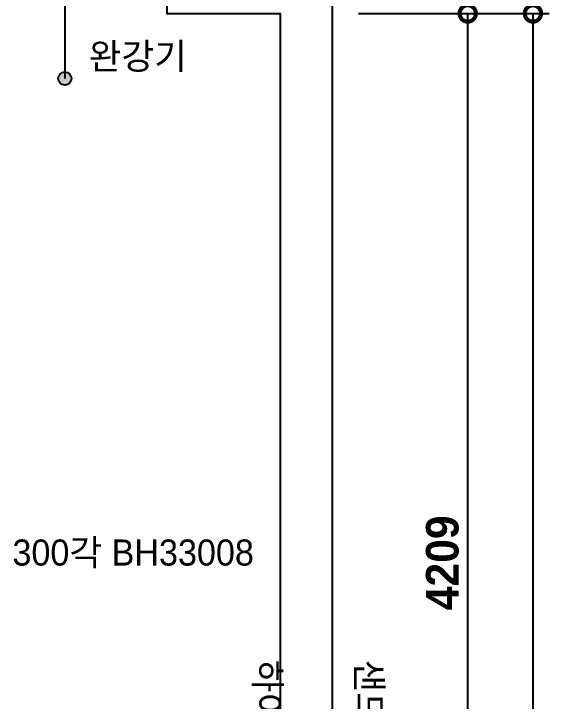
# Model space of a CAD drawing. Header units: inches. Extents: x 157163 to 245256, y -61743 to -20857.
# Drawn here: x 216438 to 218491, y -26801 to -24167 of the extents above; entities that cross this region are included whole.
import ezdxf

# ---------------------------------------------------------------- set-up
doc = ezdxf.new("R2010")
doc.units = ezdxf.units.IN
doc.header["$LTSCALE"] = 50
doc.header["$MEASUREMENT"] = 0
for name, color, linetype in [('0-ELC TEXT', 7, 'Continuous'), ('04-WIN', 4, 'Continuous'), ('07-DIM WAL', 5, 'Continuous'), ('3.기호.계단선', 30, 'Continuous'), ('설비', 140, 'Continuous')]:
    doc.layers.add(name, color=color, linetype=linetype)
doc.styles.add('넥슨고딕', font='NEXONLv1GothicBold.ttf')
doc.styles.add('코레일둥고', font='Korail_Round_Gothic_Medium.ttf')
doc.dimstyles.new('50', dxfattribs={"dimscale": 50, "dimtxt": 2.5, "dimasz": 2.5, "dimexe": 1.25, "dimexo": 2, "dimtad": 1, "dimdec": 0, "dimtxsty": '넥슨고딕', "dimblk": 'DOTSMALL', "dimcen": 2.5, "dimclrd": 1, "dimclre": 1, "dimclrt": 7, "dimadec": 0, "dimazin": 0, "dimtfac": 1, "dimtdec": 0, "dimtix": 1, "dimtmove": 0, "dimatfit": 3, "dimldrblk": 'DOTSMALL', "dimfxl": 1.25, "dimarcsym": 0})

# ---------------------------------------------------------------- blocks, each defined once
blk = doc.blocks.new('_DOTSMALL')
at = {"color": 0, "linetype": 'ByBlock', "const_width": 0.5}
blk.add_lwpolyline([(-0.0625, 0, 1), (0.0625, 0, 1)], format="xyb", close=True, dxfattribs=at)
blk = doc.blocks.new('*D15')
at = {"layer": '07-DIM WAL', "color": 1, "lineweight": -2, "transparency": 16777216}
for p, q in [((217759.3, -24165.9), (218490.8, -24165.9)), ((218428.3, -24165.9), (218428.3, -33785.9)), ((217759.3, -33785.9), (218490.8, -33785.9))]:
    blk.add_line(p, q, dxfattribs=at)
at = {"layer": 'Defpoints', "color": 0, "transparency": 16777216}
for p in [(217659.3, -24165.9), (217659.3, -33785.9), (218428.3, -33785.9)]:
    blk.add_point(p, dxfattribs=at)
at = {"layer": '07-DIM WAL', "color": 1, "lineweight": -2, "transparency": 16777216, "xscale": 125, "yscale": 125, "zscale": 125}
for p, rotation in [((218428.3, -24165.9), 90), ((218428.3, -33785.9), 270)]:
    blk.add_blockref('_DOTSMALL', p, dxfattribs=dict(at, rotation=rotation))
at = {"layer": '07-DIM WAL', "color": 7, "transparency": 16777216, "insert": (218331.5, -28975.9), "char_height": 125, "attachment_point": 5, "rotation": 90, "style": '넥슨고딕'}
blk.add_mtext('9620', dxfattribs=at)
blk = doc.blocks.new('*D18')
at = {"layer": '07-DIM WAL', "color": 1, "lineweight": -2, "transparency": 16777216}
for p, q in [((217759.3, -24165.9), (218240.8, -24165.9)), ((218178.3, -28374.9), (218178.3, -24165.9)), ((217759.3, -28374.9), (218240.8, -28374.9))]:
    blk.add_line(p, q, dxfattribs=at)
at = {"layer": 'Defpoints', "color": 0, "transparency": 16777216}
for p in [(217659.3, -24165.9), (218178.3, -24165.9), (217659.3, -28374.9)]:
    blk.add_point(p, dxfattribs=at)
at = {"layer": '07-DIM WAL', "color": 1, "lineweight": -2, "transparency": 16777216, "xscale": 125, "yscale": 125, "zscale": 125}
for p, rotation in [((218178.3, -24165.9), 90), ((218178.3, -28374.9), 270)]:
    blk.add_blockref('_DOTSMALL', p, dxfattribs=dict(at, rotation=rotation))
at = {"layer": '07-DIM WAL', "color": 7, "transparency": 16777216, "insert": (218081.5, -26270.4), "char_height": 125, "attachment_point": 5, "rotation": 90, "style": '넥슨고딕'}
blk.add_mtext('4209', dxfattribs=at)
blk = doc.blocks.new('VUDAUSEH')
at = {"layer": '04-WIN'}
blk.add_lwpolyline([(217565.5, -33785.9), (217659.3, -33785.9), (217659.3, -23965.9), (217024.3, -23965.9), (217024.3, -24165.9), (217459.3, -24165.9), (217459.3, -33785.9), (217565.5, -33785.9)], dxfattribs=at)

msp = doc.modelspace()

# ---------------------------------------------------------------- hatches: boundary and pattern name
at = {"layer": '0-ELC TEXT'}
h = msp.add_hatch(color=256, dxfattribs=at)
h.dxf.hatch_style = 1
edge = h.paths.add_edge_path()
edge.add_arc((216633.8, -24414.9), 25, 90, 450)
h = msp.add_hatch(color=256, dxfattribs=at)
h.dxf.hatch_style = 1
edge = h.paths.add_edge_path()
edge.add_arc((216633.8, -24414.9), 25, 90, 450)

# ---------------------------------------------------------------- linework, layer by layer
msp.add_line((216633.8, -23457), (216633.8, -24414.9), dxfattribs=at)
msp.add_circle((216633.8, -24414.9), 25, dxfattribs=at)
msp.add_circle((216633.8, -24414.9), 25, dxfattribs=at)

# ---------------------------------------------------------------- block references
msp.add_blockref('VUDAUSEH', (0, 0))

# ---------------------------------------------------------------- texts
at = {"layer": '0-ELC TEXT', "style": '코레일둥고'}
for s, p in [('하이샷시 철거 후 창호신설', (217360.7, -26641.1)), ('샌드위치판넬철거', (217750.7, -26641.1))]:
    msp.add_text(s, height=100, rotation=270, dxfattribs=at).set_placement(p)
at = {"layer": '3.기호.계단선', "style": '코레일둥고'}
msp.add_text('완강기', height=100, dxfattribs=at).set_placement((216725.4, -24379.6))
at = {"layer": '설비', "color": 140, "style": '코레일둥고'}
msp.add_text('300각 BH33008', height=100, dxfattribs=at).set_placement((216433, -26281))

# ---------------------------------------------------------------- dimensions: what is measured, and where the dimension line sits
at = {"layer": '07-DIM WAL'}
for base, p1, p2, picture, middle in [((218428.3, -33785.9), (217659.3, -24165.9), (217659.3, -33785.9), '*D15', (218331.5, -28975.9)), ((218178.3, -24165.9), (217659.3, -28374.9), (217659.3, -24165.9), '*D18', (218081.5, -26270.4))]:
    dim = msp.add_linear_dim(base=base, p1=p1, p2=p2, angle=90, dimstyle='50', dxfattribs=at)
    dim.commit()
    dim.dimension.update_dxf_attribs({"geometry": picture, "text_midpoint": middle})

doc.saveas('drawing.dxf')
